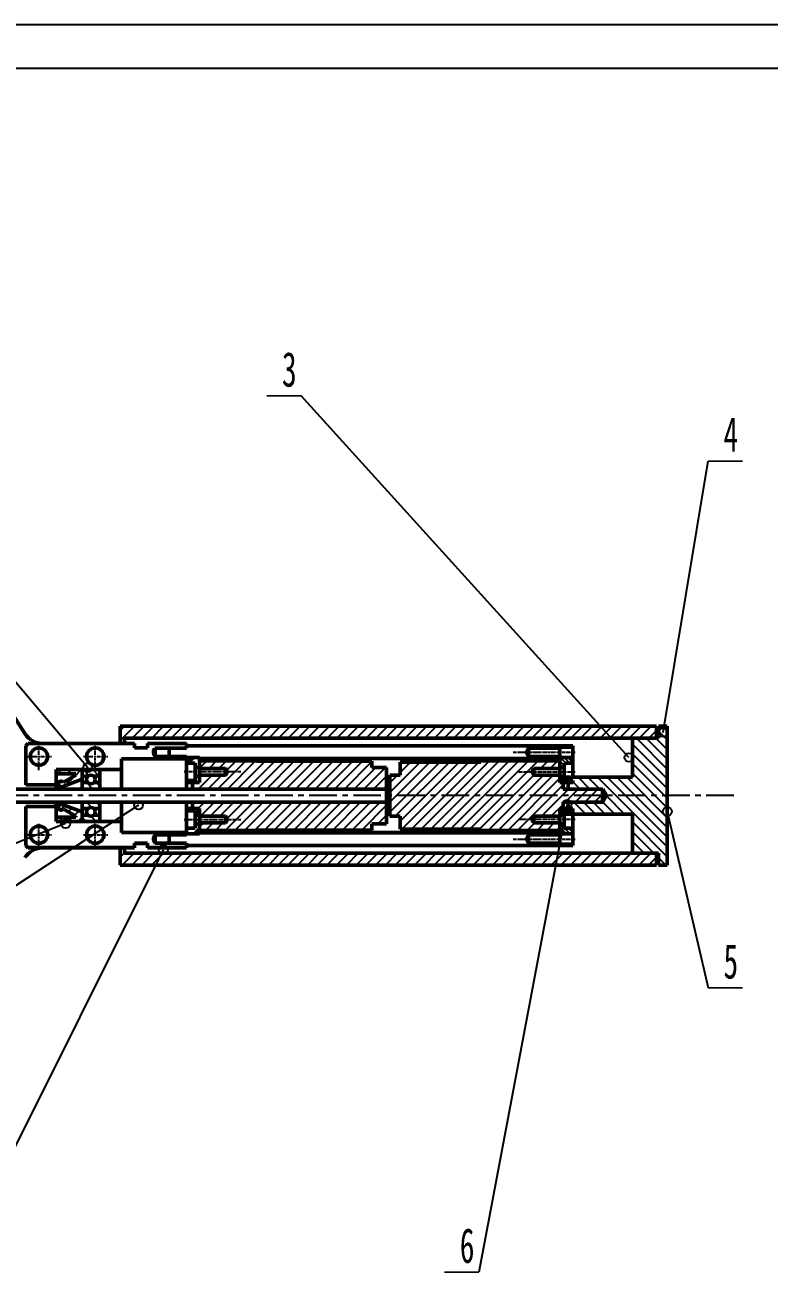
# Model space of a CAD drawing. Header units: millimetres. Extents: x -53 to 788, y -24 to 570.
# Drawn here: x 232.7 to 404, y 282.5 to 569.9 of the extents above; entities that cross this region are included whole.
import ezdxf

# ---------------------------------------------------------------- set-up
doc = ezdxf.new("R2010")
doc.units = ezdxf.units.MM
doc.linetypes.add('CENTER', pattern=[10.16, 6.35, -1.27, 1.27, -1.27])
doc.linetypes.add('CENTER2', pattern=[1.125, 0.75, -0.125, 0.125, -0.125])
doc.layers.add('10', color=7, linetype='Continuous')
doc.styles.add('SLDTEXTSTYLE1', font='TXT', dxfattribs={"width": 0.62})
doc.dimstyles.new('SLDDIMSTYLE1', dxfattribs={"dimtxt": 0.18, "dimasz": 4.08, "dimexe": 0, "dimexo": 0.0625, "dimgap": 0, "dimtad": 0, "dimtih": 1, "dimtoh": 1, "dimdec": 0, "dimrnd": 1e-09, "dimzin": 0, "dimdsep": 46, "dimtxsty": 'Standard', "dimsah": 1, "dimcen": 0.09, "dimadec": 0, "dimazin": 0, "dimtfac": 4.08, "dimtdec": 0, "dimtofl": 0, "dimtmove": 0, "dimatfit": 3, "dimfxl": 1, "dimfrac": 2, "dimtolj": 1, "dimtzin": 0, "dimarcsym": 0})
pattern_1 = [(45, (21.0126, 74.3173), (-2.245064, 2.245064), [])]

# ---------------------------------------------------------------- blocks, each defined once
blk = doc.blocks.new('*U35')
at = {"color": 0, "linetype": 'CENTER2', "lineweight": 25, "transparency": 16777216}
for p, q in [((-2.69, 0), (-0.4, 0)), ((0, 0.4), (0, 2.47)), ((0.4, 0), (2.9, 0)), ((0, -3.15), (0, -0.4))]:
    blk.add_line(p, q, dxfattribs=at)
at = {"color": 0, "linetype": 'Continuous', "lineweight": 25, "transparency": 16777216}
for p, q in [((-0.2, 0), (0.2, 0)), ((0, -0.2), (0, 0.2))]:
    blk.add_line(p, q, dxfattribs=at)
blk = doc.blocks.new('*U40')
at = {"color": 0, "linetype": 'CENTER2', "lineweight": 25, "transparency": 16777216}
for p, q in [((-2.69, 0), (-0.4, 0)), ((0, 0.4), (0, 2.47)), ((0.4, 0), (2.9, 0)), ((0, -3.15), (0, -0.4))]:
    blk.add_line(p, q, dxfattribs=at)
at = {"color": 0, "linetype": 'Continuous', "lineweight": 25, "transparency": 16777216}
for p, q in [((-0.2, 0), (0.2, 0)), ((0, -0.2), (0, 0.2))]:
    blk.add_line(p, q, dxfattribs=at)
blk = doc.blocks.new('*U41')
at = {"color": 0, "linetype": 'CENTER2', "lineweight": 25, "transparency": 16777216}
for p, q in [((-2.69, 0), (-0.4, 0)), ((0, 0.4), (0, 2.47)), ((0.4, 0), (2.9, 0)), ((0, -3.15), (0, -0.4))]:
    blk.add_line(p, q, dxfattribs=at)
at = {"color": 0, "linetype": 'Continuous', "lineweight": 25, "transparency": 16777216}
for p, q in [((-0.2, 0), (0.2, 0)), ((0, -0.2), (0, 0.2))]:
    blk.add_line(p, q, dxfattribs=at)
blk = doc.blocks.new('*U42')
at = {"color": 0, "linetype": 'CENTER2', "lineweight": 25, "transparency": 16777216}
for p, q in [((-2.69, 0), (-0.4, 0)), ((0, 0.4), (0, 2.47)), ((0.4, 0), (2.9, 0)), ((0, -3.15), (0, -0.4))]:
    blk.add_line(p, q, dxfattribs=at)
at = {"color": 0, "linetype": 'Continuous', "lineweight": 25, "transparency": 16777216}
for p, q in [((-0.2, 0), (0.2, 0)), ((0, -0.2), (0, 0.2))]:
    blk.add_line(p, q, dxfattribs=at)
blk = doc.blocks.new('SW_NOTE_0_22')
at = {"color": 0, "linetype": 'Continuous', "lineweight": 18}
for p, q in [((0, 0), (7.92, 0)), ((7.92, 0), (0, 0)), ((0, 0), (7.92, 0)), ((7.92, 0), (0, 0)), ((0, 0), (7.92, 0)), ((7.92, 0), (0, 0))]:
    blk.add_line(p, q, dxfattribs=at)
at = {"color": 0, "linetype": 'Continuous', "lineweight": 18, "insert": (5.2, 10.12), "char_height": 8, "attachment_point": 2, "style": 'SLDTEXTSTYLE1'}
blk.add_mtext('4', dxfattribs=at)
blk = doc.blocks.new('SW_NOTE_0_23')
at = {"color": 0, "linetype": 'Continuous', "lineweight": 18}
for p, q in [((-7.92, 0), (0, 0)), ((0, 0), (-7.92, 0)), ((-7.92, 0), (0, 0)), ((0, 0), (-7.92, 0)), ((-7.92, 0), (0, 0)), ((0, 0), (-7.92, 0))]:
    blk.add_line(p, q, dxfattribs=at)
at = {"color": 0, "linetype": 'Continuous', "lineweight": 18, "insert": (-2.71, 10.12), "char_height": 8, "attachment_point": 2, "style": 'SLDTEXTSTYLE1'}
blk.add_mtext('3', dxfattribs=at)
blk = doc.blocks.new('SW_NOTE_0_24')
at = {"color": 0, "linetype": 'Continuous', "lineweight": 18}
for p, q in [((0, 0), (7.92, 0)), ((7.92, 0), (0, 0)), ((0, 0), (7.92, 0)), ((7.92, 0), (0, 0)), ((0, 0), (7.92, 0)), ((7.92, 0), (0, 0))]:
    blk.add_line(p, q, dxfattribs=at)
at = {"color": 0, "linetype": 'Continuous', "lineweight": 18, "insert": (5.2, 10.12), "char_height": 8, "attachment_point": 2, "style": 'SLDTEXTSTYLE1'}
blk.add_mtext('5', dxfattribs=at)
blk = doc.blocks.new('SW_NOTE_0_25')
at = {"color": 0, "linetype": 'Continuous', "lineweight": 18}
for p, q in [((-7.92, 0), (0, 0)), ((0, 0), (-7.92, 0)), ((-7.92, 0), (0, 0)), ((0, 0), (-7.92, 0)), ((-7.92, 0), (0, 0)), ((0, 0), (-7.92, 0))]:
    blk.add_line(p, q, dxfattribs=at)
at = {"color": 0, "linetype": 'Continuous', "lineweight": 18, "insert": (-2.71, 10.12), "char_height": 8, "attachment_point": 2, "style": 'SLDTEXTSTYLE1'}
blk.add_mtext('6', dxfattribs=at)
blk = doc.blocks.new('*U52')
at = {"color": 0, "linetype": 'CENTER', "lineweight": 25, "transparency": 16777216}
blk.add_line((79.58, 0), (-140.2, 0), dxfattribs=at)
blk = doc.blocks.new('*U59')
at = {"color": 0, "linetype": 'CENTER2', "lineweight": 25, "transparency": 16777216}
blk.add_line((-6.5, 0), (6.5, 0), dxfattribs=at)
blk = doc.blocks.new('*U60')
at = {"color": 0, "linetype": 'CENTER2', "lineweight": 25, "transparency": 16777216}
blk.add_line((6.5, 0), (-6.5, 0), dxfattribs=at)
blk = doc.blocks.new('*U61')
at = {"color": 0, "linetype": 'CENTER2', "lineweight": 25, "transparency": 16777216}
blk.add_line((-6.5, 0), (6.5, 0), dxfattribs=at)
blk = doc.blocks.new('*U62')
at = {"color": 0, "linetype": 'CENTER2', "lineweight": 25, "transparency": 16777216}
blk.add_line((6.5, 0), (-6.5, 0), dxfattribs=at)
blk = doc.blocks.new('*U68')
at = {"color": 0, "linetype": 'CENTER2', "lineweight": 25, "transparency": 16777216}
blk.add_line((-7.125, 0), (7.125, 0), dxfattribs=at)
blk = doc.blocks.new('*U69')
at = {"color": 0, "linetype": 'CENTER2', "lineweight": 25, "transparency": 16777216}
blk.add_line((-7.125, 0), (7.125, 0), dxfattribs=at)

msp = doc.modelspace()

# ---------------------------------------------------------------- hatches: boundary and pattern name
at = {"linetype": 'Continuous', "lineweight": 25}
h = msp.add_hatch(dxfattribs=at)
h.set_pattern_fill('ANSI31', color=256, scale=0.5)
h.paths.add_polyline_path([(378.1088, 408.2915), (254.6088, 408.2915), (254.6088, 405.2915), (254.6088, 404.2985), (255.6088, 404.2985), (255.6088, 405.2915), (255.6088, 405.5415), (378.1088, 405.5415)])
h.paths.add_polyline_path([(378.1088, 379.0415), (255.6088, 379.0415), (255.6088, 379.2915), (255.6088, 380.2985), (254.6088, 380.2985), (254.6088, 379.2915), (254.6088, 376.2915), (378.1088, 376.2915)])
h.paths.add_polyline_path([(365.6719, 393.7915), (357.7719, 393.7915), (356.6088, 393.7915), (356.6088, 395.2915), (355.8719, 395.2915), (355.8719, 396.8091), (355.8719, 397.0146), (349.8719, 397.0146), (349.8719, 398.5608), (355.8719, 398.5608), (355.8719, 400.2915), (337.6719, 400.2915), (337.6719, 400.0415), (319.0719, 400.0415), (319.0719, 397.0415), (316.6719, 397.0415), (316.6719, 387.5415), (319.0719, 387.5415), (319.0719, 384.5415), (337.6719, 384.5415), (337.6719, 384.2915), (355.8719, 384.2915), (355.8719, 385.8168), (355.8719, 386.0223), (349.8719, 386.0223), (349.8719, 387.5685), (355.8719, 387.5685), (355.8719, 389.2915), (356.6088, 389.2915), (356.6088, 390.7915), (365.6719, 390.7915)])
h.paths.add_polyline_path([(271.2719, 393.7915), (315.9719, 393.7915), (315.9719, 398.7915), (312.5719, 398.7915), (312.5719, 400.2165), (286.0719, 400.2165), (286.0719, 400.2915), (272.8719, 400.2915), (272.8719, 398.7663), (272.8719, 398.5608), (278.8719, 398.5608), (278.8752, 398.555), (278.8786, 398.5492), (278.8819, 398.5434), (278.8852, 398.5376), (278.8886, 398.5318), (278.8919, 398.526), (278.8953, 398.5202), (278.8986, 398.5143), (278.902, 398.5085), (278.9053, 398.5027), (278.9086, 398.4969), (278.912, 398.4911), (278.9153, 398.4853), (278.9187, 398.4795), (278.922, 398.4737), (278.9253, 398.4679), (278.9287, 398.4621), (278.932, 398.4562), (278.9353, 398.4504), (278.9387, 398.4446), (278.942, 398.4388), (278.9453, 398.433), (278.9486, 398.4272), (278.952, 398.4213), (278.9553, 398.4155), (278.9586, 398.4097), (278.9619, 398.4039), (278.9652, 398.3981), (278.9685, 398.3922), (278.9719, 398.3864), (278.9752, 398.3806), (278.9785, 398.3748), (278.9818, 398.3689), (278.9851, 398.3631), (278.9884, 398.3573), (278.9917, 398.3514), (278.9949, 398.3456), (278.9982, 398.3398), (279.0015, 398.3339), (279.0048, 398.3281), (279.0081, 398.3223), (279.0113, 398.3164), (279.0146, 398.3106), (279.0179, 398.3047), (279.0211, 398.2989), (279.0244, 398.293), (279.0277, 398.2872), (279.0309, 398.2813), (279.0342, 398.2755), (279.0374, 398.2696), (279.0406, 398.2638), (279.0439, 398.2579), (279.0471, 398.252), (279.0503, 398.2462), (279.0536, 398.2403), (279.0568, 398.2344), (279.06, 398.2286), (279.0632, 398.2227), (279.0664, 398.2168), (279.0696, 398.2109), (279.0728, 398.2051), (279.076, 398.1992), (279.0792, 398.1933), (279.0823, 398.1874), (279.0855, 398.1815), (279.0887, 398.1756), (279.0918, 398.1697), (279.095, 398.1638), (279.0981, 398.1579), (279.1013, 398.152), (279.1044, 398.1461), (279.1075, 398.1402), (279.1107, 398.1343), (279.1138, 398.1284), (279.1169, 398.1224), (279.1199, 398.1165), (279.123, 398.1105), (279.126, 398.1046), (279.1291, 398.0986), (279.1321, 398.0926), (279.1351, 398.0867), (279.1381, 398.0807), (279.141, 398.0747), (279.144, 398.0687), (279.1469, 398.0626), (279.1498, 398.0566), (279.1527, 398.0506), (279.1555, 398.0445), (279.1583, 398.0384), (279.1611, 398.0323), (279.1639, 398.0262), (279.1666, 398.0201), (279.1693, 398.014), (279.172, 398.0078), (279.1746, 398.0017), (279.1772, 397.9955), (279.1798, 397.9893), (279.1824, 397.983), (279.1849, 397.9768), (279.1874, 397.9705), (279.1898, 397.9643), (279.1922, 397.958), (279.1945, 397.9516), (279.1969, 397.9453), (279.1991, 397.9389), (279.2014, 397.9325), (279.2035, 397.9261), (279.2057, 397.9197), (279.2077, 397.9133), (279.2097, 397.9068), (279.2116, 397.9003), (279.2135, 397.8938), (279.2153, 397.8873), (279.2169, 397.8808), (279.2185, 397.8742), (279.22, 397.8677), (279.2214, 397.8611), (279.2227, 397.8545), (279.2239, 397.8479), (279.225, 397.8413), (279.2259, 397.8347), (279.2267, 397.8281), (279.2274, 397.8214), (279.228, 397.8148), (279.2284, 397.8081), (279.2287, 397.8015), (279.2288, 397.7948), (279.2288, 397.7882), (279.2286, 397.7815), (279.2283, 397.7748), (279.2279, 397.7682), (279.2274, 397.7615), (279.2267, 397.7548), (279.226, 397.7482), (279.2251, 397.7415), (279.2241, 397.7349), (279.223, 397.7282), (279.2218, 397.7216), (279.2206, 397.7149), (279.2192, 397.7083), (279.2178, 397.7017), (279.2163, 397.6951), (279.2147, 397.6885), (279.213, 397.682), (279.2113, 397.6754), (279.2096, 397.6689), (279.2077, 397.6624), (279.2059, 397.6559), (279.2039, 397.6494), (279.202, 397.6429), (279.2, 397.6365), (279.1979, 397.6301), (279.1958, 397.6237), (279.1937, 397.6173), (279.1915, 397.611), (279.1893, 397.6046), (279.187, 397.5983), (279.1847, 397.592), (279.1823, 397.5857), (279.18, 397.5794), (279.1775, 397.5732), (279.1751, 397.5669), (279.1726, 397.5607), (279.1701, 397.5545), (279.1675, 397.5483), (279.1649, 397.5422), (279.1623, 397.536), (279.1596, 397.5299), (279.1569, 397.5237), (279.1542, 397.5176), (279.1514, 397.5115), (279.1486, 397.5054), (279.1458, 397.4993), (279.1429, 397.4933), (279.1401, 397.4872), (279.1372, 397.4812), (279.1342, 397.4752), (279.1313, 397.4692), (279.1283, 397.4632), (279.1253, 397.4572), (279.1222, 397.4512), (279.1192, 397.4452), (279.1161, 397.4393), (279.113, 397.4333), (279.1099, 397.4274), (279.1067, 397.4214), (279.1036, 397.4155), (279.1004, 397.4096), (279.0972, 397.4037), (279.094, 397.3978), (279.0907, 397.3919), (279.0875, 397.3861), (279.0842, 397.3802), (279.0809, 397.3743), (279.0776, 397.3685), (279.0743, 397.3626), (279.071, 397.3568), (279.0676, 397.3509), (279.0643, 397.3451), (279.0609, 397.3393), (279.0576, 397.3335), (279.0542, 397.3276), (279.0508, 397.3218), (279.0474, 397.316), (279.044, 397.3102), (279.0406, 397.3044), (279.0372, 397.2986), (279.0337, 397.2928), (279.0303, 397.287), (279.0269, 397.2813), (279.0234, 397.2755), (279.02, 397.2697), (279.0166, 397.2639), (279.0131, 397.2581), (279.0097, 397.2524), (279.0062, 397.2466), (279.0028, 397.2408), (278.9993, 397.235), (278.9959, 397.2292), (278.9925, 397.2235), (278.989, 397.2177), (278.9856, 397.2119), (278.9822, 397.2061), (278.9788, 397.2004), (278.9753, 397.1946), (278.9719, 397.1888), (278.9685, 397.183), (278.9652, 397.1772), (278.9618, 397.1714), (278.9584, 397.1656), (278.955, 397.1598), (278.9516, 397.154), (278.9483, 397.1482), (278.9449, 397.1424), (278.9416, 397.1366), (278.9382, 397.1308), (278.9349, 397.125), (278.9315, 397.1192), (278.9282, 397.1134), (278.9249, 397.1076), (278.9215, 397.1018), (278.9182, 397.096), (278.9149, 397.0902), (278.9116, 397.0844), (278.9082, 397.0786), (278.9049, 397.0727), (278.9016, 397.0669), (278.8983, 397.0611), (278.895, 397.0553), (278.8917, 397.0495), (278.8884, 397.0437), (278.8851, 397.0379), (278.8818, 397.032), (278.8785, 397.0262), (278.8752, 397.0204), (278.8719, 397.0146), (272.8719, 397.0146), (272.8719, 395.2915), (271.2719, 395.2915)])
h.paths.add_polyline_path([(315.9719, 390.7915), (271.2719, 390.7915), (271.2719, 389.2915), (272.8719, 389.2915), (272.8719, 387.774), (272.8719, 387.5685), (278.8719, 387.5685), (278.8752, 387.5627), (278.8786, 387.5569), (278.8819, 387.5511), (278.8852, 387.5453), (278.8886, 387.5395), (278.8919, 387.5337), (278.8953, 387.5278), (278.8986, 387.522), (278.902, 387.5162), (278.9053, 387.5104), (278.9086, 387.5046), (278.912, 387.4988), (278.9153, 387.493), (278.9187, 387.4872), (278.922, 387.4814), (278.9253, 387.4756), (278.9287, 387.4697), (278.932, 387.4639), (278.9353, 387.4581), (278.9387, 387.4523), (278.942, 387.4465), (278.9453, 387.4407), (278.9486, 387.4349), (278.952, 387.429), (278.9553, 387.4232), (278.9586, 387.4174), (278.9619, 387.4116), (278.9652, 387.4058), (278.9685, 387.3999), (278.9719, 387.3941), (278.9752, 387.3883), (278.9785, 387.3825), (278.9818, 387.3766), (278.9851, 387.3708), (278.9884, 387.365), (278.9917, 387.3591), (278.9949, 387.3533), (278.9982, 387.3475), (279.0015, 387.3416), (279.0048, 387.3358), (279.0081, 387.33), (279.0113, 387.3241), (279.0146, 387.3183), (279.0179, 387.3124), (279.0211, 387.3066), (279.0244, 387.3007), (279.0277, 387.2949), (279.0309, 387.289), (279.0342, 387.2832), (279.0374, 387.2773), (279.0406, 387.2715), (279.0439, 387.2656), (279.0471, 387.2597), (279.0503, 387.2539), (279.0536, 387.248), (279.0568, 387.2421), (279.06, 387.2363), (279.0632, 387.2304), (279.0664, 387.2245), (279.0696, 387.2186), (279.0728, 387.2128), (279.076, 387.2069), (279.0792, 387.201), (279.0823, 387.1951), (279.0855, 387.1892), (279.0887, 387.1833), (279.0918, 387.1774), (279.095, 387.1715), (279.0981, 387.1656), (279.1013, 387.1597), (279.1044, 387.1538), (279.1075, 387.1479), (279.1107, 387.142), (279.1138, 387.136), (279.1169, 387.1301), (279.1199, 387.1242), (279.123, 387.1182), (279.126, 387.1123), (279.1291, 387.1063), (279.1321, 387.1003), (279.1351, 387.0944), (279.1381, 387.0884), (279.141, 387.0824), (279.144, 387.0764), (279.1469, 387.0703), (279.1498, 387.0643), (279.1527, 387.0583), (279.1555, 387.0522), (279.1583, 387.0461), (279.1611, 387.04), (279.1639, 387.0339), (279.1666, 387.0278), (279.1693, 387.0217), (279.172, 387.0155), (279.1746, 387.0093), (279.1772, 387.0032), (279.1798, 386.997), (279.1824, 386.9907), (279.1849, 386.9845), (279.1874, 386.9782), (279.1898, 386.972), (279.1922, 386.9657), (279.1945, 386.9593), (279.1969, 386.953), (279.1991, 386.9466), (279.2014, 386.9402), (279.2035, 386.9338), (279.2057, 386.9274), (279.2077, 386.921), (279.2097, 386.9145), (279.2116, 386.908), (279.2135, 386.9015), (279.2153, 386.895), (279.2169, 386.8885), (279.2185, 386.8819), (279.22, 386.8754), (279.2214, 386.8688), (279.2227, 386.8622), (279.2239, 386.8556), (279.225, 386.849), (279.2259, 386.8424), (279.2267, 386.8358), (279.2274, 386.8291), (279.228, 386.8225), (279.2284, 386.8158), (279.2287, 386.8092), (279.2288, 386.8025), (279.2288, 386.7959), (279.2286, 386.7892), (279.2283, 386.7825), (279.2279, 386.7759), (279.2274, 386.7692), (279.2267, 386.7625), (279.226, 386.7559), (279.2251, 386.7492), (279.2241, 386.7425), (279.223, 386.7359), (279.2218, 386.7293), (279.2206, 386.7226), (279.2192, 386.716), (279.2178, 386.7094), (279.2163, 386.7028), (279.2147, 386.6962), (279.213, 386.6897), (279.2113, 386.6831), (279.2096, 386.6766), (279.2077, 386.6701), (279.2059, 386.6636), (279.2039, 386.6571), (279.202, 386.6506), (279.2, 386.6442), (279.1979, 386.6378), (279.1958, 386.6314), (279.1937, 386.625), (279.1915, 386.6187), (279.1893, 386.6123), (279.187, 386.606), (279.1847, 386.5997), (279.1823, 386.5934), (279.18, 386.5871), (279.1775, 386.5809), (279.1751, 386.5746), (279.1726, 386.5684), (279.1701, 386.5622), (279.1675, 386.556), (279.1649, 386.5498), (279.1623, 386.5437), (279.1596, 386.5375), (279.1569, 386.5314), (279.1542, 386.5253), (279.1514, 386.5192), (279.1486, 386.5131), (279.1458, 386.507), (279.1429, 386.501), (279.1401, 386.4949), (279.1372, 386.4889), (279.1342, 386.4829), (279.1313, 386.4768), (279.1283, 386.4708), (279.1253, 386.4649), (279.1222, 386.4589), (279.1192, 386.4529), (279.1161, 386.447), (279.113, 386.441), (279.1099, 386.4351), (279.1067, 386.4291), (279.1036, 386.4232), (279.1004, 386.4173), (279.0972, 386.4114), (279.094, 386.4055), (279.0907, 386.3996), (279.0875, 386.3937), (279.0842, 386.3879), (279.0809, 386.382), (279.0776, 386.3762), (279.0743, 386.3703), (279.071, 386.3645), (279.0676, 386.3586), (279.0643, 386.3528), (279.0609, 386.347), (279.0576, 386.3412), (279.0542, 386.3353), (279.0508, 386.3295), (279.0474, 386.3237), (279.044, 386.3179), (279.0406, 386.3121), (279.0372, 386.3063), (279.0337, 386.3005), (279.0303, 386.2947), (279.0269, 386.289), (279.0234, 386.2832), (279.02, 386.2774), (279.0166, 386.2716), (279.0131, 386.2658), (279.0097, 386.26), (279.0062, 386.2543), (279.0028, 386.2485), (278.9993, 386.2427), (278.9959, 386.2369), (278.9925, 386.2312), (278.989, 386.2254), (278.9856, 386.2196), (278.9822, 386.2138), (278.9788, 386.208), (278.9753, 386.2023), (278.9719, 386.1965), (278.9685, 386.1907), (278.9652, 386.1849), (278.9618, 386.1791), (278.9584, 386.1733), (278.955, 386.1675), (278.9516, 386.1617), (278.9483, 386.1559), (278.9449, 386.1501), (278.9416, 386.1443), (278.9382, 386.1385), (278.9349, 386.1327), (278.9315, 386.1269), (278.9282, 386.1211), (278.9249, 386.1153), (278.9215, 386.1095), (278.9182, 386.1037), (278.9149, 386.0979), (278.9116, 386.0921), (278.9082, 386.0863), (278.9049, 386.0804), (278.9016, 386.0746), (278.8983, 386.0688), (278.895, 386.063), (278.8917, 386.0572), (278.8884, 386.0514), (278.8851, 386.0456), (278.8818, 386.0397), (278.8785, 386.0339), (278.8752, 386.0281), (278.8719, 386.0223), (272.8719, 386.0223), (272.8719, 384.2915), (286.0719, 384.2915), (286.0719, 384.3665), (312.5719, 384.3665), (312.5719, 385.7915), (315.9719, 385.7915)])
h = msp.add_hatch(dxfattribs=at)
h.set_pattern_fill('ANSI31', color=256, scale=0.5, angle=90)
h.paths.add_polyline_path([(380.6088, 408.2915), (378.6088, 408.2915), (378.6088, 406.2915), (378.6088, 405.5415), (378.1088, 405.5415), (372.6088, 405.5415), (372.6088, 396.5415), (356.8719, 396.5415), (356.8719, 395.7983), (358.8719, 395.7983), (358.8719, 395.2915), (357.7719, 395.2915), (357.7719, 393.7915), (365.6719, 393.7915), (365.7428, 393.7915), (366.6088, 392.2915), (365.7428, 390.7915), (357.7719, 390.7915), (357.7719, 389.2915), (358.8719, 389.2915), (358.8719, 388.7848), (356.8719, 388.7848), (356.8719, 388.0415), (372.6088, 388.0415), (372.6088, 384.2633), (372.6088, 380.3338), (372.6088, 379.0415), (378.1088, 379.0415), (378.6088, 379.0415), (378.6088, 378.2915), (378.6088, 376.2915), (380.6088, 376.2915), (380.6088, 380.3338), (380.6088, 384.2633)])
h = msp.add_hatch(dxfattribs=at)
h.set_pattern_fill('ANSI31', color=256, scale=0.2, angle=90)
h.paths.add_polyline_path([(358.8719, 401.0918), (355.8719, 401.0918), (355.8719, 398.7663), (356.8719, 398.7663), (356.8719, 399.7771), (358.8719, 399.7771)])
h.paths.add_polyline_path([(356.8719, 385.8168), (355.8719, 385.8168), (355.8719, 383.4913), (358.8719, 383.4913), (358.8719, 384.806), (356.8719, 384.806)])
h = msp.add_hatch(dxfattribs=at)
h.set_pattern_fill('ANSI31', color=256, scale=0.5)
edge = h.paths.add_edge_path()
edge.add_line((245.8719, 398.2869), (239.8719, 398.2869))
edge.add_line((239.8719, 398.2869), (239.8719, 397.2845))
edge.add_line((239.8719, 397.2845), (244.3719, 397.2845))
edge.add_line((244.3719, 397.2845), (244.3719, 396.9967))
edge.add_line((244.3719, 396.9967), (241.4915, 395.3255))
edge.add_spline(control_points=[(241.4915, 395.3255), (241.4522, 395.3808), (241.3735, 395.4916), (241.1944, 395.5963), (240.9946, 395.6388), (240.7918, 395.6117), (240.6094, 395.5193), (240.4683, 395.3716), (240.3854, 395.1976), (240.376, 395.0766), (240.3719, 395.023)], knot_values=[0, 0, 0, 0, 0.12853994, 0.2573588, 0.38557929, 0.51330959, 0.6409783, 0.76901997, 0.89780548, 1, 1, 1, 1], degree=3, periodic=0)
edge.add_line((240.3719, 395.023), (240.3719, 394.6896))
edge.add_line((240.3719, 394.6896), (240.9719, 394.2633))
edge.add_line((240.9719, 394.2633), (245.8719, 396.0635))
edge.add_line((245.8719, 396.0635), (245.8719, 398.2869))
edge = h.paths.add_edge_path()
edge.add_line((245.8719, 388.5336), (240.9719, 390.3338))
edge.add_line((240.9719, 390.3338), (240.3719, 389.9075))
edge.add_line((240.3719, 389.9075), (240.3719, 389.5741))
edge.add_spline(control_points=[(240.3719, 389.5741), (240.3722, 389.5597), (240.374, 389.4769), (240.4116, 389.327), (240.5251, 389.1528), (240.6897, 389.0273), (240.8853, 388.9642), (241.09, 388.9695), (241.2802, 389.0426), (241.415, 389.1535), (241.4715, 389.2407), (241.4915, 389.2716)], knot_values=[0, 0, 0, 0, 0.02744962, 0.15839221, 0.2887089, 0.4180564, 0.54649155, 0.67431423, 0.80193752, 0.92980142, 1, 1, 1, 1], degree=3, periodic=0)
edge.add_line((241.4915, 389.2716), (244.3719, 387.6004))
edge.add_line((244.3719, 387.6004), (244.3719, 387.3125))
edge.add_line((244.3719, 387.3125), (239.8719, 387.3125))
edge.add_line((239.8719, 387.3125), (239.8719, 386.3102))
edge.add_line((239.8719, 386.3102), (245.8719, 386.3102))
edge.add_line((245.8719, 386.3102), (245.8719, 388.5336))
h = msp.add_hatch(dxfattribs=at)
h.set_pattern_fill('ANSI31', color=256, scale=0.5, angle=90)
h.paths.add_polyline_path([(249.8719, 398.2869), (245.8719, 398.2869), (245.8719, 396.7915), (247.2131, 396.7915, -0.37594417), (248.5306, 396.7915), (249.8719, 396.7915)])
h.paths.add_polyline_path([(249.8719, 395.2869), (248.5306, 395.2869, -0.37594417), (247.2131, 395.2869), (245.8719, 395.2869), (245.8719, 395.1239), (245.8719, 394.4665), (245.8719, 393.7915), (249.8719, 393.7915)])
h.paths.add_polyline_path([(249.8719, 390.7915), (245.8719, 390.7915), (245.8719, 390.1306), (245.8719, 389.4732), (245.8719, 389.2962), (247.2131, 389.2962, -0.37594417), (248.5306, 389.2962), (249.8719, 389.2962), (249.8719, 389.4732), (249.8719, 390.1306)], flags=17)
h = msp.add_hatch(dxfattribs=at)
h.set_pattern_fill('ANSI31', color=256, scale=0.5, angle=90)
h.paths.add_polyline_path([(249.8719, 387.4504), (249.8719, 387.7915), (248.5306, 387.7915, -0.37594417), (247.2131, 387.7915), (245.8719, 387.7915), (245.8719, 386.3102), (249.8719, 386.3102), (249.8719, 386.5106)])
at = {"layer": '10', "linetype": 'Continuous', "lineweight": 50}
h = msp.add_hatch(dxfattribs=at)
h.set_pattern_fill('ANSI31', color=256, style=0)
h.set_pattern_definition(pattern_1)
h.paths.add_polyline_path([(272.8719, 398.7663), (272.8719, 401.0918), (269.8719, 401.0918), (269.8719, 399.7771), (271.8719, 399.7771), (271.8719, 398.7663)], flags=0)
h = msp.add_hatch(dxfattribs=at)
h.set_pattern_fill('ANSI31', color=256, style=0)
h.set_pattern_definition(pattern_1)
h.paths.add_polyline_path([(272.8719, 395.2915), (272.8719, 396.8091), (271.8719, 396.8091), (271.8719, 395.7983), (269.8719, 395.7983), (269.8719, 395.2915)], flags=0)
h = msp.add_hatch(dxfattribs=at)
h.set_pattern_fill('ANSI31', color=256, style=0)
h.set_pattern_definition(pattern_1)
h.paths.add_polyline_path([(272.8719, 387.774), (272.8719, 389.2915), (269.8719, 389.2915), (269.8719, 388.7848), (271.8719, 388.7848), (271.8719, 387.774)], flags=0)
h = msp.add_hatch(dxfattribs=at)
h.set_pattern_fill('ANSI31', color=256, style=0)
h.set_pattern_definition(pattern_1)
h.paths.add_polyline_path([(272.8719, 383.4913), (272.8719, 385.8168), (271.8719, 385.8168), (271.8719, 384.806), (269.8719, 384.806), (269.8719, 383.4913)], flags=0)

# ---------------------------------------------------------------- linework, layer by layer
for p, q in [((787.7331, 569.91), (-53.2669, 569.91)), ((777.7331, 559.91), (-28.2669, 559.91))]:
    msp.add_line(p, q)
at = {"color": 7, "linetype": 'Continuous', "lineweight": 50}
for p, q in [((232.6639, 406.598), (227.0798, 415.2991)), ((378.1088, 408.2915), (254.6088, 408.2915)), ((254.6088, 408.2915), (254.6088, 405.2915)), ((378.1088, 405.5415), (378.1088, 408.2915)), ((380.6088, 408.2915), (378.6088, 408.2915)), ((378.6088, 408.2915), (378.6088, 406.2915)), ((380.6088, 384.2633), (380.6088, 408.2915)), ((254.6088, 404.2985), (254.6088, 405.2915)), ((255.6088, 405.5415), (378.1088, 405.5415)), ((255.6088, 405.2915), (255.6088, 405.5415)), ((255.6088, 404.2985), (255.6088, 405.2915)), ((372.6088, 405.5415), (372.6088, 396.5415)), ((233.3719, 404.2985), (232.8719, 403.7985)), ((232.8719, 403.7925), (233.3719, 404.2927)), ((232.8719, 403.7925), (232.8719, 403.7985)), ((232.8719, 403.7925), (232.8719, 394.7704)), ((257.8719, 404.2985), (233.3719, 404.2985)), ((233.3719, 404.2985), (233.3719, 404.2927)), ((257.8719, 404.2927), (233.3719, 404.2927)), ((251.8719, 404.2985), (236.8719, 404.2985)), ((257.8719, 404.2927), (257.8719, 404.2985)), ((257.8719, 403.2922), (257.8719, 404.2927)), ((260.8719, 403.2985), (257.8719, 403.2985)), ((260.8719, 403.2922), (257.8719, 403.2922)), ((269.8719, 404.2985), (260.8719, 404.2985)), ((260.8719, 404.2927), (260.8719, 404.2985)), ((260.8719, 404.2927), (260.8719, 403.2922)), ((269.8719, 404.2927), (260.8719, 404.2927)), ((262.6219, 403.2529), (269.8719, 403.2529)), ((262.6219, 401.3442), (262.6219, 403.2529)), ((265.8719, 403.2529), (265.8719, 401.3442)), ((269.8719, 404.2927), (269.8719, 404.2985)), ((269.8719, 403.2529), (269.8719, 404.2927)), ((269.8719, 403.7915), (269.8719, 403.4773)), ((355.8719, 403.7372), (272.8719, 403.7372)), ((348.6219, 403.2389), (355.8719, 403.2389)), ((348.6219, 401.3302), (348.6219, 403.2389)), ((358.8719, 403.7915), (355.8719, 403.7915)), ((355.8719, 403.7915), (355.8719, 403.4773)), ((355.8719, 403.2389), (355.8719, 403.7372)), ((358.8719, 403.4773), (355.8719, 403.4773)), ((355.8719, 401.3302), (355.8719, 403.2389)), ((358.8719, 403.7915), (358.8719, 403.4773)), ((358.8719, 401.0918), (358.8719, 403.4773)), ((254.8719, 400.7903), (269.8719, 400.7903)), ((254.8719, 398.2869), (254.8719, 400.7903)), ((269.8719, 401.3442), (262.6219, 401.3442)), ((269.8719, 400.7903), (269.8719, 401.3442)), ((269.8719, 401.0918), (272.8719, 401.0918)), ((269.8719, 401.0918), (272.8719, 401.0918)), ((269.8719, 401.0918), (269.8719, 399.7771)), ((269.8719, 399.7771), (271.8719, 399.7771)), ((269.8719, 399.7771), (269.8719, 395.7983)), ((271.8719, 398.7663), (271.8719, 399.7771)), ((272.8719, 401.0918), (272.8719, 400.8319)), ((272.8719, 401.0918), (272.8719, 398.7663)), ((272.8719, 400.8319), (355.8719, 400.8319)), ((272.8719, 400.2915), (272.8719, 398.5608)), ((286.0719, 400.2915), (272.8719, 400.2915)), ((286.0719, 400.2165), (286.0719, 400.2915)), ((312.5719, 400.2165), (286.0719, 400.2165)), ((312.5719, 398.7915), (312.5719, 400.2165)), ((319.0719, 400.0415), (319.0719, 397.0415)), ((337.6719, 400.0415), (319.0719, 400.0415)), ((337.6719, 400.2915), (337.6719, 400.0415)), ((355.8719, 400.2915), (337.6719, 400.2915)), ((355.8719, 401.3302), (348.6219, 401.3302)), ((355.8719, 400.8319), (355.8719, 401.3302)), ((355.8719, 401.0918), (358.8719, 401.0918)), ((355.8719, 401.0918), (355.8719, 398.7663)), ((355.8719, 398.5608), (355.8719, 400.2915)), ((356.8719, 399.7771), (358.8719, 399.7771)), ((356.8719, 399.7771), (356.8719, 398.7663)), ((358.8719, 401.0918), (358.8719, 399.7771)), ((358.8719, 396.5415), (358.8719, 399.7771)), ((245.8719, 398.2869), (239.8719, 398.2869)), ((239.8719, 398.2869), (239.8719, 397.2845)), ((239.8719, 398.2869), (254.8719, 398.2869)), ((239.8719, 394.7704), (239.8719, 398.2869)), ((239.8719, 397.2845), (244.3719, 397.2845)), ((244.3719, 397.0115), (241.4915, 395.3485)), ((244.3719, 396.9967), (241.4915, 395.3255)), ((244.3719, 397.2845), (244.3719, 396.9967)), ((245.8719, 396.0635), (245.8719, 398.2869)), ((245.8719, 398.0865), (245.8719, 397.1466)), ((249.6719, 398.2869), (246.0719, 398.2869)), ((249.8719, 398.0985), (249.8719, 398.0865)), ((249.8719, 397.1466), (249.8719, 398.0865)), ((249.8719, 395.1485), (249.8719, 397.1466)), ((254.8719, 398.2869), (254.8719, 393.7915)), ((272.8719, 398.7663), (271.8719, 398.7663)), ((271.8719, 398.7663), (271.8719, 396.8091)), ((271.8719, 396.8091), (272.8719, 396.8091)), ((271.8719, 395.7983), (271.8719, 396.8091)), ((272.8719, 398.5608), (278.8719, 398.5608)), ((272.8719, 398.5608), (272.8719, 397.0146)), ((272.8719, 397.0146), (272.8719, 395.2915)), ((278.8719, 397.0146), (272.8719, 397.0146)), ((272.8719, 396.8091), (272.8719, 395.2915)), ((278.8719, 398.5608), (278.8719, 397.0146)), ((315.9719, 398.7915), (312.5719, 398.7915)), ((315.9719, 385.7915), (315.9719, 398.7915)), ((316.6719, 397.0415), (316.6719, 387.5415)), ((319.0719, 397.0415), (316.6719, 397.0415)), ((349.8719, 398.5608), (355.8719, 398.5608)), ((349.8719, 397.0146), (349.8719, 398.5608)), ((355.8719, 397.0146), (349.8719, 397.0146)), ((356.8719, 398.7663), (355.8719, 398.7663)), ((355.8719, 397.0146), (355.8719, 398.5608)), ((355.8719, 395.2915), (355.8719, 397.0146)), ((355.8719, 396.8091), (356.8719, 396.8091)), ((355.8719, 396.8091), (355.8719, 395.2915)), ((356.8719, 396.8091), (356.8719, 398.7663)), ((356.8719, 396.8091), (356.8719, 395.7983)), ((271.2719, 393.7915), (228.2719, 393.7915)), ((232.8719, 394.7704), (239.8719, 394.7704)), ((239.8719, 394.7704), (239.8719, 393.7915)), ((240.3719, 395.023), (240.3719, 395.0485)), ((240.3719, 395.023), (240.3719, 394.6896)), ((240.3719, 394.6896), (240.9719, 394.2633)), ((240.3719, 394.6896), (240.3719, 393.7915)), ((240.9719, 394.2633), (245.8719, 396.0635)), ((240.9719, 394.2985), (240.9719, 393.7915)), ((241.4915, 395.3255), (241.4915, 395.3485)), ((245.8719, 395.1239), (245.8719, 394.4665)), ((245.8719, 393.7915), (245.8719, 394.4665)), ((249.8719, 395.1485), (249.8719, 395.1239)), ((249.8719, 394.4665), (249.8719, 395.1239)), ((249.8719, 393.7915), (249.8719, 394.4665)), ((271.8719, 395.7983), (269.8719, 395.7983)), ((269.8719, 395.7983), (269.8719, 395.2915)), ((272.8719, 395.2915), (269.8719, 395.2915)), ((269.8719, 393.7915), (269.8719, 395.2915)), ((271.2719, 395.2915), (271.2719, 393.7915)), ((272.8719, 395.2915), (271.2719, 395.2915)), ((357.7719, 395.2915), (355.8719, 395.2915)), ((358.8719, 395.2915), (355.8719, 395.2915)), ((356.6088, 396.5415), (356.6088, 393.7915)), ((372.6088, 396.5415), (356.6088, 396.5415)), ((356.6088, 393.7915), (365.7428, 393.7915)), ((358.8719, 395.7983), (356.8719, 395.7983)), ((357.7719, 393.7915), (357.7719, 395.2915)), ((365.6719, 393.7915), (357.7719, 393.7915)), ((358.8719, 395.7983), (358.8719, 395.2915)), ((365.6719, 390.7915), (365.6719, 393.7915)), ((365.7428, 393.7915), (366.6088, 392.2915)), ((365.7428, 393.7915), (365.7428, 390.7915)), ((366.6088, 392.2915), (365.7428, 390.7915)), ((228.2719, 390.7915), (271.2719, 390.7915)), ((232.8719, 389.8267), (232.8719, 380.8046)), ((239.8719, 389.8267), (232.8719, 389.8267)), ((239.8719, 390.7915), (239.8719, 389.8267)), ((239.8719, 386.3102), (239.8719, 389.8267)), ((240.3719, 390.7915), (240.3719, 389.9075)), ((240.9719, 390.3338), (240.3719, 389.9075)), ((240.3719, 389.9075), (240.3719, 389.5741)), ((240.3719, 389.5485), (240.3719, 389.5741)), ((240.9719, 390.7915), (240.9719, 390.2985)), ((245.8719, 388.5336), (240.9719, 390.3338)), ((241.4915, 389.2485), (241.4915, 389.2716)), ((241.4915, 389.2716), (244.3719, 387.6004)), ((241.4915, 389.2485), (244.3719, 387.5855)), ((245.8719, 390.1306), (245.8719, 390.7915)), ((245.8719, 390.1306), (245.8719, 389.4732)), ((245.8719, 386.3102), (245.8719, 388.5336)), ((249.8719, 390.1306), (249.8719, 390.7915)), ((249.8719, 389.4732), (249.8719, 390.1306)), ((254.8719, 390.7915), (254.8719, 386.3102)), ((269.8719, 389.2915), (269.8719, 390.7915)), ((269.8719, 389.2915), (272.8719, 389.2915)), ((269.8719, 389.2915), (269.8719, 388.7848)), ((269.8719, 388.7848), (271.8719, 388.7848)), ((269.8719, 388.7848), (269.8719, 384.806)), ((271.2719, 390.7915), (271.2719, 389.2915)), ((271.2719, 389.2915), (272.8719, 389.2915)), ((271.8719, 387.774), (271.8719, 388.7848)), ((272.8719, 389.2915), (272.8719, 387.5685)), ((272.8719, 389.2915), (272.8719, 387.774)), ((355.8719, 389.2915), (357.7719, 389.2915)), ((355.8719, 387.5685), (355.8719, 389.2915)), ((355.8719, 389.2915), (358.8719, 389.2915)), ((355.8719, 389.2915), (355.8719, 387.774)), ((356.6088, 390.7915), (356.6088, 388.0415)), ((365.7428, 390.7915), (356.6088, 390.7915)), ((356.6088, 388.0415), (372.6088, 388.0415)), ((356.8719, 388.7848), (358.8719, 388.7848)), ((356.8719, 388.7848), (356.8719, 387.774)), ((357.7719, 390.7915), (365.6719, 390.7915)), ((357.7719, 389.2915), (357.7719, 390.7915)), ((358.8719, 389.2915), (358.8719, 388.7848)), ((358.8719, 384.806), (358.8719, 388.0415)), ((372.6088, 388.0415), (372.6088, 384.2633)), ((244.3719, 387.3125), (239.8719, 387.3125)), ((239.8719, 387.3125), (239.8719, 386.3102)), ((239.8719, 386.3102), (245.8719, 386.3102)), ((254.8719, 386.3102), (239.8719, 386.3102)), ((244.3719, 387.6004), (244.3719, 387.3125)), ((245.8719, 387.4504), (245.8719, 386.5106)), ((246.0719, 386.3102), (249.6719, 386.3102)), ((249.8719, 386.5106), (249.8719, 387.4504)), ((249.8719, 386.5106), (249.8719, 386.4985)), ((254.8719, 383.8068), (254.8719, 386.3102)), ((272.8719, 387.774), (271.8719, 387.774)), ((271.8719, 387.774), (271.8719, 385.8168)), ((271.8719, 385.8168), (272.8719, 385.8168)), ((271.8719, 384.806), (271.8719, 385.8168)), ((272.8719, 387.5685), (278.8719, 387.5685)), ((272.8719, 387.5685), (272.8719, 386.0223)), ((272.8719, 386.0223), (272.8719, 384.2915)), ((278.8719, 386.0223), (272.8719, 386.0223)), ((272.8719, 385.8168), (272.8719, 383.4913)), ((278.8719, 387.5685), (278.8719, 386.0223)), ((312.5719, 385.7915), (315.9719, 385.7915)), ((312.5719, 384.3665), (312.5719, 385.7915)), ((316.6719, 387.5415), (319.0719, 387.5415)), ((319.0719, 387.5415), (319.0719, 384.5415)), ((349.8719, 387.5685), (355.8719, 387.5685)), ((349.8719, 386.0223), (349.8719, 387.5685)), ((355.8719, 386.0223), (349.8719, 386.0223)), ((356.8719, 387.774), (355.8719, 387.774)), ((355.8719, 386.0223), (355.8719, 387.5685)), ((355.8719, 384.2915), (355.8719, 386.0223)), ((355.8719, 385.8168), (356.8719, 385.8168)), ((355.8719, 385.8168), (355.8719, 383.4913)), ((356.8719, 385.8168), (356.8719, 387.774)), ((356.8719, 385.8168), (356.8719, 384.806)), ((269.8719, 383.8068), (254.8719, 383.8068)), ((262.6219, 383.2529), (269.8719, 383.2529)), ((262.6219, 381.3442), (262.6219, 383.2529)), ((265.8719, 383.2529), (265.8719, 381.3442)), ((271.8719, 384.806), (269.8719, 384.806)), ((269.8719, 384.806), (269.8719, 383.4913)), ((269.8719, 383.2529), (269.8719, 383.8068)), ((272.8719, 383.4913), (269.8719, 383.4913)), ((272.8719, 383.4913), (269.8719, 383.4913)), ((272.8719, 384.2915), (286.0719, 384.2915)), ((355.8719, 383.7985), (272.8719, 383.7985)), ((272.8719, 383.7512), (272.8719, 383.4913)), ((355.8719, 383.7512), (272.8719, 383.7512)), ((286.0719, 384.3665), (312.5719, 384.3665)), ((286.0719, 384.2915), (286.0719, 384.3665)), ((319.0719, 384.5415), (337.6719, 384.5415)), ((337.6719, 384.5415), (337.6719, 384.2915)), ((337.6719, 384.2915), (355.8719, 384.2915)), ((348.6219, 383.2529), (355.8719, 383.2529)), ((348.6219, 381.3442), (348.6219, 383.2529)), ((355.8719, 383.2529), (355.8719, 383.7512)), ((358.8719, 383.4913), (355.8719, 383.4913)), ((355.8719, 381.3442), (355.8719, 383.2529)), ((358.8719, 384.806), (356.8719, 384.806)), ((358.8719, 384.806), (358.8719, 383.4913)), ((358.8719, 381.1058), (358.8719, 383.4913)), ((372.6088, 380.3338), (372.6088, 384.2633)), ((380.6088, 380.3338), (380.6088, 384.2633)), ((232.8719, 380.7985), (232.8719, 380.8046)), ((233.3719, 380.3044), (232.8719, 380.8046)), ((232.8719, 380.7985), (233.3719, 380.2985)), ((233.3719, 380.3044), (233.3719, 380.2985)), ((233.3719, 380.3044), (257.8719, 380.3044)), ((233.3719, 380.2985), (257.8719, 380.2985)), ((236.8719, 380.2985), (251.8719, 380.2985)), ((254.6088, 379.2915), (254.6088, 380.2985)), ((255.6088, 379.2915), (255.6088, 380.2985)), ((257.8719, 380.3044), (257.8719, 381.3049)), ((257.8719, 381.3049), (260.8719, 381.3049)), ((257.8719, 381.2985), (260.8719, 381.2985)), ((257.8719, 380.2985), (257.8719, 380.3044)), ((260.8719, 381.3049), (260.8719, 380.3044)), ((260.8719, 380.3044), (269.8719, 380.3044)), ((260.8719, 380.2985), (260.8719, 380.3044)), ((260.8719, 380.2985), (269.8719, 380.2985)), ((269.8719, 381.3442), (262.6219, 381.3442)), ((269.8719, 380.3044), (269.8719, 381.3442)), ((269.8719, 381.1058), (269.8719, 380.7915)), ((269.8719, 380.2985), (269.8719, 380.3044)), ((272.8719, 380.7985), (355.8719, 380.7985)), ((355.8719, 381.3442), (348.6219, 381.3442)), ((355.8719, 380.8459), (355.8719, 381.3442)), ((355.8719, 381.1058), (358.8719, 381.1058)), ((355.8719, 381.1058), (355.8719, 380.7915)), ((355.8719, 380.7915), (358.8719, 380.7915)), ((358.8719, 381.1058), (358.8719, 380.7915)), ((372.6088, 380.3338), (372.6088, 379.0415)), ((380.6088, 376.2915), (380.6088, 380.3338)), ((254.6088, 379.2915), (254.6088, 376.2915)), ((255.6088, 379.0415), (255.6088, 379.2915)), ((378.1088, 379.0415), (255.6088, 379.0415)), ((378.1088, 376.2915), (378.1088, 379.0415)), ((378.6088, 378.2915), (378.6088, 376.2915)), ((254.6088, 376.2915), (378.1088, 376.2915)), ((378.6088, 376.2915), (380.6088, 376.2915))]:
    msp.add_line(p, q, dxfattribs=at)
at = {"linetype": 'Continuous', "lineweight": 50}
for p, q in [((378.6088, 405.5415), (378.1088, 405.5415)), ((378.6088, 406.2915), (378.6088, 405.5415)), ((272.8719, 403.7372), (269.8719, 403.7372)), ((247.2131, 396.7915), (245.8719, 396.7915)), ((249.8719, 396.7915), (248.5306, 396.7915)), ((249.8719, 398.0985), (249.8719, 398.2869)), ((249.8719, 393.7915), (249.8719, 398.2869)), ((249.8719, 398.2869), (249.8719, 395.2869)), ((249.8719, 393.7915), (249.8719, 396.7915)), ((316.6719, 397.0415), (316.6719, 389.0415)), ((245.8719, 396.0635), (245.8719, 395.1239)), ((247.2131, 395.2869), (245.8719, 395.2869)), ((249.8719, 395.2869), (248.5306, 395.2869)), ((271.2719, 393.7915), (315.9719, 393.7915)), ((316.6719, 393.7915), (315.9719, 393.7915)), ((315.9719, 393.7915), (315.9719, 390.7915)), ((245.8719, 389.4732), (245.8719, 388.5336)), ((247.2131, 389.2962), (245.8719, 389.2962)), ((249.8719, 389.2962), (248.5306, 389.2962)), ((249.8719, 389.4732), (249.8719, 387.4504)), ((271.2719, 390.7915), (315.9719, 390.7915)), ((315.9719, 390.7915), (316.6719, 390.7915)), ((247.2131, 387.7915), (245.8719, 387.7915)), ((249.8719, 387.7915), (248.5306, 387.7915)), ((249.8719, 386.5106), (249.8719, 386.3102)), ((272.8719, 380.7985), (269.8719, 380.7915))]:
    msp.add_line(p, q, dxfattribs=at)
at = {"lineweight": 50}
for p, q in [((378.1088, 379.0415), (378.6088, 379.0415)), ((378.6088, 379.0415), (378.6088, 378.2915))]:
    msp.add_line(p, q, dxfattribs=at)
at = {"color": 7, "linetype": 'Continuous', "lineweight": 50}
for centre in [(235.8719, 401.2985), (248.8719, 401.2985), (235.8719, 383.2985), (248.8719, 383.2985)]:
    msp.add_circle(centre, 2, dxfattribs=at)
at = {"linetype": 'Continuous', "lineweight": 50}
for centre in [(247.8719, 396.0392), (247.8719, 388.5439)]:
    msp.add_circle(centre, 1, dxfattribs=at)
at = {"color": 7, "linetype": 'Continuous', "lineweight": 50}
for centre, start, end in [((236.8719, 409.2985), 212.6909, 270), ((236.8719, 375.2985), 90, 147.3091)]:
    msp.add_arc(centre, 5, start, end, dxfattribs=at)
for points, knots in [([(262.6219, 401.3442), (262.5947, 401.3931), (262.4866, 401.5879), (262.3383, 401.8681), (262.2197, 402.1952), (262.2545, 402.6399), (262.4634, 402.9661), (262.6057, 403.2236), (262.6219, 403.2529)], [0, 0, 0, 0, 0.08082632, 0.32152439, 0.45974562, 0.57456563, 0.95154617, 1, 1, 1, 1]), ([(348.6219, 401.3302), (348.5292, 401.498), (348.3849, 401.7594), (348.2359, 402.1107), (348.2224, 402.4193), (348.3737, 402.7906), (348.5257, 403.0652), (348.6219, 403.2389)], [0, 0, 0, 0, 0.27719208, 0.43172398, 0.545259, 0.71246546, 1, 1, 1, 1]), ([(278.8719, 398.5608), (278.9468, 398.4307), (279.0628, 398.2294), (279.1907, 397.9803), (279.2403, 397.8038), (279.1851, 397.5328), (279.0254, 397.2849), (278.906, 397.0746), (278.8719, 397.0146)], [0, 0, 0, 0, 0.26254842, 0.40619713, 0.49078274, 0.57630668, 0.87905255, 1, 1, 1, 1]), ([(349.8719, 397.0146), (349.7969, 397.1447), (349.6809, 397.346), (349.553, 397.5951), (349.5034, 397.7716), (349.5586, 398.0426), (349.7184, 398.2905), (349.8378, 398.5008), (349.8719, 398.5608)], [0, 0, 0, 0, 0.26254842, 0.40619713, 0.49078274, 0.57630668, 0.87905255, 1, 1, 1, 1]), ([(241.4915, 395.3255), (241.4522, 395.3808), (241.3735, 395.4916), (241.1944, 395.5963), (240.9946, 395.6388), (240.7918, 395.6117), (240.6094, 395.5193), (240.4683, 395.3716), (240.3854, 395.1976), (240.376, 395.0766), (240.3719, 395.023)], [0, 0, 0, 0, 0.12853994, 0.2573588, 0.38557929, 0.51330959, 0.6409783, 0.76901997, 0.89780548, 1, 1, 1, 1]), ([(240.3719, 389.5741), (240.3722, 389.5597), (240.374, 389.4769), (240.4116, 389.327), (240.5251, 389.1528), (240.6897, 389.0273), (240.8853, 388.9642), (241.09, 388.9695), (241.2802, 389.0426), (241.415, 389.1535), (241.4715, 389.2407), (241.4915, 389.2716)], [0, 0, 0, 0, 0.02744962, 0.15839221, 0.2887089, 0.4180564, 0.54649155, 0.67431423, 0.80193752, 0.92980142, 1, 1, 1, 1]), ([(278.8719, 387.5685), (278.9468, 387.4384), (279.0628, 387.2371), (279.1907, 386.988), (279.2403, 386.8115), (279.1851, 386.5404), (279.0254, 386.2926), (278.906, 386.0823), (278.8719, 386.0223)], [0, 0, 0, 0, 0.26254842, 0.406197126, 0.490782736, 0.576306675, 0.879052555, 1, 1, 1, 1]), ([(349.8719, 386.0223), (349.7969, 386.1524), (349.6809, 386.3537), (349.553, 386.6027), (349.5034, 386.7793), (349.5586, 387.0503), (349.7184, 387.2982), (349.8378, 387.5085), (349.8719, 387.5685)], [0, 0, 0, 0, 0.26254842, 0.40619713, 0.49078274, 0.57630668, 0.87905255, 1, 1, 1, 1]), ([(262.6219, 381.3442), (262.5947, 381.3931), (262.4866, 381.5879), (262.3383, 381.8681), (262.2197, 382.1952), (262.2545, 382.6399), (262.4634, 382.9661), (262.6057, 383.2236), (262.6219, 383.2529)], [0, 0, 0, 0, 0.08082632, 0.32152439, 0.45974562, 0.57456563, 0.95154617, 1, 1, 1, 1]), ([(348.6219, 381.3442), (348.5292, 381.512), (348.3849, 381.7734), (348.2359, 382.1247), (348.2224, 382.4333), (348.3737, 382.8045), (348.5257, 383.0792), (348.6219, 383.2529)], [0, 0, 0, 0, 0.27719208, 0.43172398, 0.545259, 0.71246546, 1, 1, 1, 1])]:
    msp.add_open_spline(points, degree=3, knots=knots, dxfattribs=at)

# ---------------------------------------------------------------- block references
at = {"color": 7, "linetype": 'Continuous', "lineweight": 18}
for name, p in [('SW_NOTE_0_23', (296.2624, 484.4351)), ('SW_NOTE_0_22', (390.0427, 469.4108)), ('SW_NOTE_0_24', (390.0427, 348.0053)), ('SW_NOTE_0_25', (337.2156, 282.4965))]:
    msp.add_blockref(name, p, dxfattribs=at)
at = {"linetype": 'CENTER2', "lineweight": 25}
for name, p in [('*U40', (235.8719, 401.2985)), ('*U35', (248.8719, 401.2985)), ('*U68', (352.2469, 402.2845)), ('*U60', (275.8719, 397.7877)), ('*U61', (352.8719, 397.7877)), ('*U41', (235.8719, 383.2985)), ('*U42', (248.8719, 383.2985)), ('*U59', (275.8719, 386.7954)), ('*U62', (352.8719, 386.7954)), ('*U69', (352.2469, 382.2985))]:
    msp.add_blockref(name, p, dxfattribs=at)
at = {"linetype": 'CENTER', "lineweight": 25}
msp.add_blockref('*U52', (316.3588, 392.2915), dxfattribs=at)

# ---------------------------------------------------------------- leaders
at = {"color": 7, "linetype": 'Continuous', "lineweight": 18}
for points in [[(247.1242, 398.7255), (174.7762, 484.4351)], [(371.7805, 401.0869), (296.2624, 484.4351)], [(379.6746, 406.8369), (390.0427, 469.4108)], [(258.8323, 390.1046), (94.3238, 282.4965)], [(357.5525, 390.3369), (337.2156, 282.4965)], [(380.6088, 388.6366), (390.0427, 348.0053)], [(242.0305, 385.8369), (67.0635, 316.6078)], [(264.5305, 379.8369), (215.8101, 282.4965)]]:
    msp.add_leader(points, dimstyle='SLDDIMSTYLE1', override={"dimldrblk": 'Small'}, dxfattribs=at)

doc.saveas('drawing.dxf')
